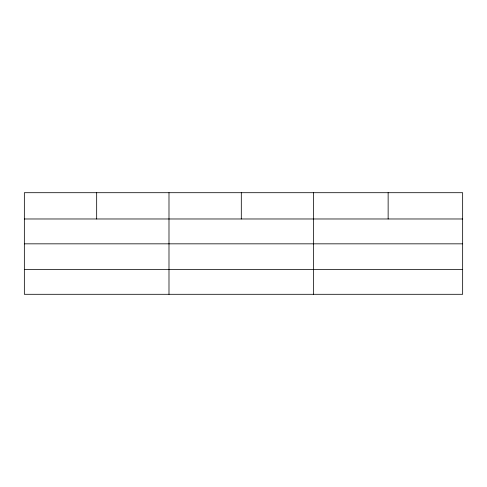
<?xml version="1.0" encoding="UTF-8"?>
<svg xmlns="http://www.w3.org/2000/svg" width="487" height="487" viewBox="0 0 487 487"><rect width="100%" height="100%" fill="white"/><g stroke="black" fill="none" stroke-linecap="round" stroke-linejoin="round"><path stroke-width="0.73" d="M462.65 243.835L462.65 192.7L24.35 192.7L24.35 294.3L462.65 294.3L462.65 243.835L24.35 243.835M24.35 218.98L462.65 218.98M24.35 269.445L462.65 269.445M388.139 192.7L388.139 218.98M313.628 192.7L313.628 294.3M241.308 192.7L241.308 218.98M168.989 192.7L168.989 294.3M96.67 192.7L96.67 218.98"/></g></svg>
